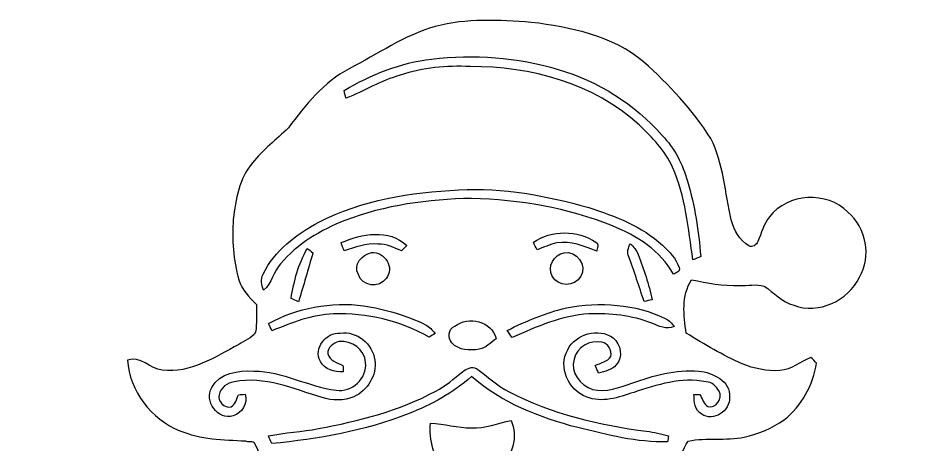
# Model space of a CAD drawing. Header units: centimetres. Extents: x -11.5 to 11.4, y -16.1 to 16.1.
# Drawn here: x -11.48 to 11.42, y 5.3 to 16.1 of the extents above; entities that cross this region are included whole.
import ezdxf

# ---------------------------------------------------------------- set-up
doc = ezdxf.new("R2010")
doc.units = ezdxf.units.CM
doc.header["$MEASUREMENT"] = 0
doc.layers.add('Camada 1', color=7, linetype='Continuous')

msp = doc.modelspace()

# ---------------------------------------------------------------- linework, layer by layer
at = {"layer": 'Camada 1', "color": 149}
for points, knots in [([(-0.93239, 15.88594), (-0.14323, 16.09796), (0.68756, 16.05068), (1.49437, 15.99036), (1.49437, 15.99036), (2.49379, 15.86794), (3.5433, 15.6591), (4.33387, 14.98882), (4.33387, 14.98882), (4.97593, 14.41838), (5.56719, 13.77915), (6.03285, 13.0556), (6.03285, 13.0556), (6.35423, 12.41566), (6.38704, 11.68083), (6.54967, 10.99361), (6.54967, 10.99361), (6.61141, 10.73362), (6.76063, 10.48314), (6.99029, 10.33992), (6.99029, 10.33992), (7.08025, 10.28382), (7.18785, 10.36179), (7.2203, 10.44892), (7.2203, 10.44892), (7.31026, 10.66059), (7.37376, 10.88919), (7.51522, 11.07511), (7.51522, 11.07511), (7.97489, 11.66989), (8.97079, 11.72845), (9.49854, 11.19188), (9.49854, 11.19188), (9.95433, 10.79465), (10.10885, 10.07004), (9.78852, 9.54299), (9.78852, 9.54299), (9.50172, 8.9475), (8.76124, 8.60354), (8.12835, 8.83426), (8.12835, 8.83426), (7.83096, 8.91328), (7.63129, 9.15987), (7.38152, 9.31968), (7.38152, 9.31968), (7.1815, 9.38565), (6.96031, 9.31616), (6.75534, 9.33838), (6.75534, 9.33838), (6.34541, 9.31545), (5.94466, 9.40541), (5.54531, 9.48126), (5.54531, 9.48126), (5.28496, 9.07344), (5.34352, 8.58344), (5.41232, 8.12976), (5.41232, 8.12976), (5.86881, 7.84578), (6.33377, 7.57237), (6.82554, 7.35365), (6.82554, 7.35365), (7.12646, 7.23512), (7.45067, 7.16174), (7.77557, 7.18432), (7.77557, 7.18432), (8.07261, 7.20937), (8.29839, 7.40939), (8.56474, 7.51452), (8.56474, 7.51452), (8.61025, 7.46725), (8.65611, 7.42033), (8.70267, 7.37376), (8.70267, 7.37376), (8.62401, 6.81673), (8.32591, 6.2932), (7.8867, 5.94148), (7.8867, 5.94148), (7.58578, 5.72699), (7.23759, 5.57989), (6.87705, 5.50263), (6.87705, 5.50263), (6.41103, 5.40526), (5.92737, 5.49875), (5.46241, 5.40103), (5.46241, 5.40103), (5.3213, 5.18971), (5.25709, 4.9343), (5.12022, 4.71911), (5.12022, 4.71911), (5.04261, 4.57694), (4.88174, 4.42842), (4.95829, 4.24744), (4.95829, 4.24744), (5.12022, 3.9049), (5.2511, 3.52778), (5.18089, 3.14254), (5.18089, 3.14254), (5.17313, 2.9778), (5.03978, 2.76154), (5.20277, 2.6289), (5.20277, 2.6289), (6.51334, 1.40653), (7.64469, 0.00106), (8.63388, -1.49049), (8.63388, -1.49049), (8.90976, -1.88912), (9.1507, -2.31069), (9.43504, -2.70369), (9.43504, -2.70369), (9.55111, -2.67547), (9.66611, -2.64654), (9.78359, -2.62255), (9.78359, -2.62255), (9.95539, -2.86667), (10.14518, -3.10021), (10.29406, -3.35986), (10.29406, -3.35986), (10.36108, -3.48227), (10.25313, -3.61668), (10.29723, -3.74227), (10.29723, -3.74227), (10.58298, -3.98463), (10.96892, -4.12468), (11.16189, -4.46546), (11.16189, -4.46546), (11.37814, -4.74204), (11.41836, -5.11034), (11.4113, -5.44971), (11.4113, -5.44971), (11.38978, -5.83741), (11.07405, -6.18525), (10.69164, -6.24276), (10.69164, -6.24276), (10.42176, -6.2671), (10.09756, -6.30273), (9.88519, -6.09529), (9.88519, -6.09529), (9.69327, -5.93443), (9.66294, -5.66843), (9.59767, -5.44266), (9.59767, -5.44266), (9.40576, -5.40279), (9.10661, -5.47053), (9.00042, -5.25145), (9.00042, -5.25145), (8.94539, -4.97487), (9.05933, -4.70217), (9.08791, -4.42807), (9.08791, -4.42807), (8.98737, -4.37444), (8.87377, -4.34093), (8.78664, -4.26579), (8.78664, -4.26579), (8.59367, -4.00262), (8.45361, -3.70452), (8.32273, -3.40678), (8.32273, -3.40678), (8.41939, -3.32176), (8.51852, -3.23815), (8.61589, -3.15348), (8.61589, -3.15348), (8.36436, -2.69134), (8.07438, -2.25143), (7.77381, -1.82033), (7.77381, -1.82033), (7.70255, -1.70886), (7.60201, -1.62207), (7.49794, -1.5434), (7.49794, -1.5434), (7.37941, -1.65911), (7.28169, -1.81257), (7.35683, -1.98755), (7.35683, -1.98755), (7.49018, -2.85115), (7.49229, -3.73027), (7.42139, -4.59987), (7.42139, -4.59987), (7.40586, -4.90996), (7.487, -5.21264), (7.54027, -5.51603), (7.54027, -5.51603), (7.66974, -6.14362), (7.76887, -6.77792), (7.91069, -7.40339), (7.91069, -7.40339), (7.93291, -7.52651), (7.97313, -7.64999), (7.97454, -7.77663), (7.97454, -7.77663), (7.97384, -7.86165), (7.93609, -7.96925), (7.83555, -7.97242), (7.83555, -7.97242), (7.30003, -8.02005), (6.76169, -7.96749), (6.22547, -7.99394), (6.22547, -7.99394), (6.05402, -8.01546), (5.99581, -8.21866), (5.88998, -8.32626), (5.88998, -8.32626), (5.22781, -9.27876), (4.34481, -10.07075), (3.33234, -10.63554), (3.33234, -10.63554), (3.07305, -10.72233), (3.12949, -11.02678), (3.08681, -11.23738), (3.08681, -11.23738), (3.00919, -12.071), (2.88466, -12.90038), (2.82469, -13.7354), (2.82469, -13.7354), (2.927, -13.77033), (3.0293, -13.80561), (3.13055, -13.84335), (3.13055, -13.84335), (3.12561, -14.10406), (3.05223, -14.36405), (3.08575, -14.6244), (3.08575, -14.6244), (3.14113, -14.75669), (3.30694, -14.72036), (3.40184, -14.65439), (3.40184, -14.65439), (3.63185, -14.51151), (3.9049, -14.44801), (4.17618, -14.48752), (4.17618, -14.48752), (4.55577, -14.57748), (4.89761, -14.92179), (4.8828, -15.32925), (4.8828, -15.32925), (4.92936, -15.71554), (4.56882, -16.0909), (4.18218, -16.06656), (4.18218, -16.06656), (3.82799, -16.08173), (3.47345, -16.08208), (3.11961, -16.07079), (3.11961, -16.07079), (2.91006, -16.06762), (2.81305, -15.83866), (2.65853, -15.72648), (2.65853, -15.72648), (2.54388, -15.83619), (2.44263, -15.95896), (2.33856, -16.07891), (2.33856, -16.07891), (2.15935, -16.07467), (1.9812, -16.06232), (1.80446, -16.04257), (1.80446, -16.04257), (1.67675, -16.02317), (1.68134, -15.83937), (1.68134, -15.75223), (1.68134, -15.75223), (1.66582, -15.17332), (1.67922, -14.59442), (1.65594, -14.01621), (1.65594, -14.01621), (1.63336, -13.85923), (1.79705, -13.79396), (1.89265, -13.70718), (1.89265, -13.70718), (2.01366, -13.62075), (1.91241, -13.43272), (1.95827, -13.31877), (1.95827, -13.31877), (1.95368, -12.75292), (2.01824, -12.18812), (1.98967, -11.62297), (1.98967, -11.62297), (2.0006, -11.49103), (1.95792, -11.37038), (1.90676, -11.25361), (1.90676, -11.25361), (1.48343, -11.32276), (1.06539, -11.42788), (0.63676, -11.4614), (0.63676, -11.4614), (0.21978, -11.49174), (-0.19897, -11.49315), (-0.61666, -11.47727), (-0.61666, -11.47727), (-1.07844, -11.45117), (-1.52435, -11.26913), (-1.99073, -11.31147), (-1.99073, -11.31147), (-1.99813, -12.09781), (-2.04541, -12.88309), (-2.02812, -13.66979), (-2.02812, -13.66979), (-1.91488, -13.74175), (-1.76636, -13.77738), (-1.6891, -13.8938), (-1.6891, -13.8938), (-1.64712, -14.58207), (-1.68945, -15.27316), (-1.71873, -15.96143), (-1.71873, -15.96143), (-1.78259, -16.12935), (-2.03729, -16.04716), (-2.16994, -16.07432), (-2.16994, -16.07432), (-2.41582, -16.12865), (-2.52024, -15.86865), (-2.67864, -15.73777), (-2.67864, -15.73777), (-2.80035, -15.82879), (-2.90618, -15.93885), (-2.99826, -16.0595), (-2.99826, -16.0595), (-3.4604, -16.06797), (-3.92395, -16.09019), (-4.38538, -16.05492), (-4.38538, -16.05492), (-4.77873, -15.96637), (-5.00592, -15.494), (-4.87962, -15.12288), (-4.87962, -15.12288), (-4.78508, -14.81702), (-4.52967, -14.53832), (-4.19982, -14.50199), (-4.19982, -14.50199), (-3.90172, -14.43073), (-3.62162, -14.55138), (-3.36056, -14.67591), (-3.36056, -14.67591), (-3.27237, -14.73059), (-3.16971, -14.69602), (-3.07587, -14.68332), (-3.07587, -14.68332), (-3.09069, -14.41662), (-3.12667, -14.15239), (-3.15666, -13.8878), (-3.15666, -13.8878), (-3.05012, -13.81337), (-2.94287, -13.74034), (-2.83598, -13.66626), (-2.83598, -13.66626), (-2.94852, -12.68307), (-3.02578, -11.69423), (-3.18594, -10.71704), (-3.18594, -10.71704), (-4.36104, -10.11837), (-5.35623, -9.18916), (-6.08506, -8.09378), (-6.08506, -8.09378), (-6.23111, -7.90575), (-6.5218, -8.03028), (-6.72006, -7.98936), (-6.72006, -7.98936), (-7.14375, -7.95584), (-7.6013, -8.07297), (-8.00453, -7.90399), (-8.00453, -7.90399), (-7.87471, -7.16245), (-7.68526, -6.43361), (-7.53075, -5.69771), (-7.53075, -5.69771), (-7.44432, -5.29661), (-7.31661, -4.88668), (-7.3974, -4.47357), (-7.3974, -4.47357), (-7.53992, -3.52848), (-7.48312, -2.57104), (-7.34977, -1.62913), (-7.34977, -1.62913), (-7.44432, -1.60443), (-7.54027, -1.58009), (-7.63446, -1.55822), (-7.63446, -1.55822), (-7.98901, -2.07751), (-8.34566, -2.59715), (-8.65787, -3.1436), (-8.65787, -3.1436), (-8.58908, -3.22651), (-8.49948, -3.29918), (-8.46314, -3.4036), (-8.46314, -3.4036), (-8.52488, -3.64243), (-8.65434, -3.85868), (-8.75841, -4.08129), (-8.75841, -4.08129), (-8.8205, -4.22981), (-8.96408, -4.31377), (-9.08226, -4.41254), (-9.08226, -4.41254), (-9.04452, -4.67924), (-8.9221, -4.94559), (-8.96373, -5.21652), (-8.96373, -5.21652), (-9.04558, -5.46453), (-9.34896, -5.43701), (-9.55534, -5.43137), (-9.55534, -5.43137), (-9.63154, -5.71112), (-9.69469, -6.06707), (-10.00054, -6.19231), (-10.00054, -6.19231), (-10.38895, -6.35071), (-10.89589, -6.28967), (-11.17565, -5.95489), (-11.17565, -5.95489), (-11.47798, -5.588), (-11.42048, -5.04437), (-11.24021, -4.63691), (-11.24021, -4.63691), (-11.07652, -4.25027), (-10.69904, -4.03084), (-10.36108, -3.81494), (-10.36108, -3.81494), (-10.19175, -3.73239), (-10.2429, -3.5179), (-10.16917, -3.37326), (-10.16917, -3.37326), (-10.05452, -3.15489), (-9.93493, -2.93617), (-9.79099, -2.73579), (-9.79099, -2.73579), (-9.69222, -2.67159), (-9.55358, -2.70581), (-9.44986, -2.64654), (-9.44986, -2.64654), (-9.38565, -2.56999), (-9.32533, -2.49061), (-9.26888, -2.40877), (-9.26888, -2.40877), (-8.23278, -0.79058), (-7.01534, 0.70485), (-5.71288, 2.1149), (-5.71288, 2.1149), (-5.57601, 2.27118), (-5.41161, 2.40559), (-5.29414, 2.57739), (-5.29414, 2.57739), (-5.26838, 2.78342), (-5.36399, 2.97356), (-5.38903, 3.17359), (-5.38903, 3.17359), (-5.44195, 3.46251), (-5.40773, 3.77261), (-5.26344, 4.03084), (-5.26344, 4.03084), (-5.19994, 4.16031), (-5.10681, 4.27426), (-5.05566, 4.41007), (-5.05566, 4.41007), (-5.03731, 4.54484), (-5.13821, 4.64044), (-5.19254, 4.7498), (-5.19254, 4.7498), (-5.31001, 4.93783), (-5.39926, 5.14103), (-5.49839, 5.33823), (-5.49839, 5.33823), (-5.52591, 5.43278), (-5.68537, 5.36928), (-5.73193, 5.40526), (-5.73193, 5.40526), (-6.28862, 5.43631), (-6.86929, 5.43878), (-7.38964, 5.66455), (-7.38964, 5.66455), (-8.11671, 5.94783), (-8.66034, 6.66715), (-8.71291, 7.4489), (-8.71291, 7.4489), (-8.38588, 7.57449), (-8.1474, 7.2196), (-7.83414, 7.1942), (-7.83414, 7.1942), (-7.12117, 7.10918), (-6.50169, 7.52546), (-5.90233, 7.84401), (-5.90233, 7.84401), (-5.76157, 7.94209), (-5.56225, 7.99359), (-5.47652, 8.15481), (-5.47652, 8.15481), (-5.43666, 8.38376), (-5.45712, 8.62012), (-5.45465, 8.85155), (-5.45465, 8.85155), (-5.62928, 9.03852), (-5.82401, 9.23043), (-5.89844, 9.48231), (-5.89844, 9.48231), (-6.04661, 9.97726), (-6.06813, 10.50078), (-6.04132, 11.01337), (-6.04132, 11.01337), (-5.97323, 11.50796), (-5.88998, 12.04101), (-5.55519, 12.43401), (-5.55519, 12.43401), (-5.28743, 12.76526), (-4.95476, 13.03337), (-4.64326, 13.32054), (-4.64326, 13.32054), (-4.22381, 13.90156), (-3.75179, 14.47553), (-3.10797, 14.81737), (-3.10797, 14.81737), (-2.39007, 15.18673), (-1.71626, 15.66122), (-0.93239, 15.88594), (-0.93239, 15.88594), (-0.93239, 15.88594), (-0.93239, 15.88594), (-0.93239, 15.88594)], [0, 0, 0, 0, 0.00775194, 0.00775194, 0.00775194, 0.00775194, 0.01550388, 0.01550388, 0.01550388, 0.01550388, 0.02325581, 0.02325581, 0.02325581, 0.02325581, 0.03100775, 0.03100775, 0.03100775, 0.03100775, 0.03875969, 0.03875969, 0.03875969, 0.03875969, 0.04651163, 0.04651163, 0.04651163, 0.04651163, 0.05426357, 0.05426357, 0.05426357, 0.05426357, 0.0620155, 0.0620155, 0.0620155, 0.0620155, 0.06976744, 0.06976744, 0.06976744, 0.06976744, 0.07751938, 0.07751938, 0.07751938, 0.07751938, 0.08527132, 0.08527132, 0.08527132, 0.08527132, 0.09302326, 0.09302326, 0.09302326, 0.09302326, 0.10077519, 0.10077519, 0.10077519, 0.10077519, 0.10852713, 0.10852713, 0.10852713, 0.10852713, 0.11627907, 0.11627907, 0.11627907, 0.11627907, 0.12403101, 0.12403101, 0.12403101, 0.12403101, 0.13178295, 0.13178295, 0.13178295, 0.13178295, 0.13953488, 0.13953488, 0.13953488, 0.13953488, 0.14728682, 0.14728682, 0.14728682, 0.14728682, 0.15503876, 0.15503876, 0.15503876, 0.15503876, 0.1627907, 0.1627907, 0.1627907, 0.1627907, 0.17054264, 0.17054264, 0.17054264, 0.17054264, 0.17829457, 0.17829457, 0.17829457, 0.17829457, 0.18604651, 0.18604651, 0.18604651, 0.18604651, 0.19379845, 0.19379845, 0.19379845, 0.19379845, 0.20155039, 0.20155039, 0.20155039, 0.20155039, 0.20930233, 0.20930233, 0.20930233, 0.20930233, 0.21705426, 0.21705426, 0.21705426, 0.21705426, 0.2248062, 0.2248062, 0.2248062, 0.2248062, 0.23255814, 0.23255814, 0.23255814, 0.23255814, 0.24031008, 0.24031008, 0.24031008, 0.24031008, 0.24806202, 0.24806202, 0.24806202, 0.24806202, 0.25581395, 0.25581395, 0.25581395, 0.25581395, 0.26356589, 0.26356589, 0.26356589, 0.26356589, 0.27131783, 0.27131783, 0.27131783, 0.27131783, 0.27906977, 0.27906977, 0.27906977, 0.27906977, 0.28682171, 0.28682171, 0.28682171, 0.28682171, 0.29457364, 0.29457364, 0.29457364, 0.29457364, 0.30232558, 0.30232558, 0.30232558, 0.30232558, 0.31007752, 0.31007752, 0.31007752, 0.31007752, 0.31782946, 0.31782946, 0.31782946, 0.31782946, 0.3255814, 0.3255814, 0.3255814, 0.3255814, 0.33333333, 0.33333333, 0.33333333, 0.33333333, 0.34108527, 0.34108527, 0.34108527, 0.34108527, 0.34883721, 0.34883721, 0.34883721, 0.34883721, 0.35658915, 0.35658915, 0.35658915, 0.35658915, 0.36434109, 0.36434109, 0.36434109, 0.36434109, 0.37209302, 0.37209302, 0.37209302, 0.37209302, 0.37984496, 0.37984496, 0.37984496, 0.37984496, 0.3875969, 0.3875969, 0.3875969, 0.3875969, 0.39534884, 0.39534884, 0.39534884, 0.39534884, 0.40310078, 0.40310078, 0.40310078, 0.40310078, 0.41085271, 0.41085271, 0.41085271, 0.41085271, 0.41860465, 0.41860465, 0.41860465, 0.41860465, 0.42635659, 0.42635659, 0.42635659, 0.42635659, 0.43410853, 0.43410853, 0.43410853, 0.43410853, 0.44186047, 0.44186047, 0.44186047, 0.44186047, 0.4496124, 0.4496124, 0.4496124, 0.4496124, 0.45736434, 0.45736434, 0.45736434, 0.45736434, 0.46511628, 0.46511628, 0.46511628, 0.46511628, 0.47286822, 0.47286822, 0.47286822, 0.47286822, 0.48062016, 0.48062016, 0.48062016, 0.48062016, 0.48837209, 0.48837209, 0.48837209, 0.48837209, 0.49612403, 0.49612403, 0.49612403, 0.49612403, 0.50387597, 0.50387597, 0.50387597, 0.50387597, 0.51162791, 0.51162791, 0.51162791, 0.51162791, 0.51937984, 0.51937984, 0.51937984, 0.51937984, 0.52713178, 0.52713178, 0.52713178, 0.52713178, 0.53488372, 0.53488372, 0.53488372, 0.53488372, 0.54263566, 0.54263566, 0.54263566, 0.54263566, 0.5503876, 0.5503876, 0.5503876, 0.5503876, 0.55813953, 0.55813953, 0.55813953, 0.55813953, 0.56589147, 0.56589147, 0.56589147, 0.56589147, 0.57364341, 0.57364341, 0.57364341, 0.57364341, 0.58139535, 0.58139535, 0.58139535, 0.58139535, 0.58914729, 0.58914729, 0.58914729, 0.58914729, 0.59689922, 0.59689922, 0.59689922, 0.59689922, 0.60465116, 0.60465116, 0.60465116, 0.60465116, 0.6124031, 0.6124031, 0.6124031, 0.6124031, 0.62015504, 0.62015504, 0.62015504, 0.62015504, 0.62790698, 0.62790698, 0.62790698, 0.62790698, 0.63565891, 0.63565891, 0.63565891, 0.63565891, 0.64341085, 0.64341085, 0.64341085, 0.64341085, 0.65116279, 0.65116279, 0.65116279, 0.65116279, 0.65891473, 0.65891473, 0.65891473, 0.65891473, 0.66666667, 0.66666667, 0.66666667, 0.66666667, 0.6744186, 0.6744186, 0.6744186, 0.6744186, 0.68217054, 0.68217054, 0.68217054, 0.68217054, 0.68992248, 0.68992248, 0.68992248, 0.68992248, 0.69767442, 0.69767442, 0.69767442, 0.69767442, 0.70542636, 0.70542636, 0.70542636, 0.70542636, 0.71317829, 0.71317829, 0.71317829, 0.71317829, 0.72093023, 0.72093023, 0.72093023, 0.72093023, 0.72868217, 0.72868217, 0.72868217, 0.72868217, 0.73643411, 0.73643411, 0.73643411, 0.73643411, 0.74418605, 0.74418605, 0.74418605, 0.74418605, 0.75193798, 0.75193798, 0.75193798, 0.75193798, 0.75968992, 0.75968992, 0.75968992, 0.75968992, 0.76744186, 0.76744186, 0.76744186, 0.76744186, 0.7751938, 0.7751938, 0.7751938, 0.7751938, 0.78294574, 0.78294574, 0.78294574, 0.78294574, 0.79069767, 0.79069767, 0.79069767, 0.79069767, 0.79844961, 0.79844961, 0.79844961, 0.79844961, 0.80620155, 0.80620155, 0.80620155, 0.80620155, 0.81395349, 0.81395349, 0.81395349, 0.81395349, 0.82170543, 0.82170543, 0.82170543, 0.82170543, 0.82945736, 0.82945736, 0.82945736, 0.82945736, 0.8372093, 0.8372093, 0.8372093, 0.8372093, 0.84496124, 0.84496124, 0.84496124, 0.84496124, 0.85271318, 0.85271318, 0.85271318, 0.85271318, 0.86046512, 0.86046512, 0.86046512, 0.86046512, 0.86821705, 0.86821705, 0.86821705, 0.86821705, 0.87596899, 0.87596899, 0.87596899, 0.87596899, 0.88372093, 0.88372093, 0.88372093, 0.88372093, 0.89147287, 0.89147287, 0.89147287, 0.89147287, 0.89922481, 0.89922481, 0.89922481, 0.89922481, 0.90697674, 0.90697674, 0.90697674, 0.90697674, 0.91472868, 0.91472868, 0.91472868, 0.91472868, 0.92248062, 0.92248062, 0.92248062, 0.92248062, 0.93023256, 0.93023256, 0.93023256, 0.93023256, 0.9379845, 0.9379845, 0.9379845, 0.9379845, 0.94573643, 0.94573643, 0.94573643, 0.94573643, 0.95348837, 0.95348837, 0.95348837, 0.95348837, 0.96124031, 0.96124031, 0.96124031, 0.96124031, 0.96899225, 0.96899225, 0.96899225, 0.96899225, 0.97674419, 0.97674419, 0.97674419, 0.97674419, 0.98449612, 0.98449612, 0.98449612, 0.98449612, 1, 1, 1, 1]), ([(-1.02447, 15.06255), (-1.81257, 14.97259), (-2.55729, 14.66709), (-3.23779, 14.26916), (-3.23779, 14.26916), (-3.22298, 14.20354), (-3.20781, 14.13757), (-3.19158, 14.07195), (-3.19158, 14.07195), (-2.72803, 14.25363), (-2.29835, 14.51998), (-1.81681, 14.65686), (-1.81681, 14.65686), (-1.24919, 14.84418), (-0.64805, 14.90204), (-0.05292, 14.87346), (-0.05292, 14.87346), (1.47955, 14.88193), (3.0734, 14.44766), (4.22381, 13.39603), (4.22381, 13.39603), (4.54342, 13.07677), (4.87927, 12.7508), (5.06236, 12.32923), (5.06236, 12.32923), (5.39468, 11.59157), (5.46206, 10.77524), (5.57953, 9.98467), (5.57953, 9.98467), (5.6455, 10.01113), (5.71147, 10.03829), (5.77674, 10.06651), (5.77674, 10.06651), (5.72629, 10.71033), (5.62857, 11.35345), (5.44477, 11.97363), (5.44477, 11.97363), (5.32377, 12.4012), (5.1114, 12.80654), (4.80519, 13.13109), (4.80519, 13.13109), (4.10774, 13.92202), (3.18241, 14.50657), (2.16958, 14.79938), (2.16958, 14.79938), (1.14018, 15.11265), (0.04198, 15.18885), (-1.02447, 15.06255), (-1.02447, 15.06255), (-1.02447, 15.06255), (-1.02447, 15.06255), (-1.02447, 15.06255)], [0, 0, 0, 0, 0.07142857, 0.07142857, 0.07142857, 0.07142857, 0.14285714, 0.14285714, 0.14285714, 0.14285714, 0.21428571, 0.21428571, 0.21428571, 0.21428571, 0.28571429, 0.28571429, 0.28571429, 0.28571429, 0.35714286, 0.35714286, 0.35714286, 0.35714286, 0.42857143, 0.42857143, 0.42857143, 0.42857143, 0.5, 0.5, 0.5, 0.5, 0.57142857, 0.57142857, 0.57142857, 0.57142857, 0.64285714, 0.64285714, 0.64285714, 0.64285714, 0.71428571, 0.71428571, 0.71428571, 0.71428571, 0.78571429, 0.78571429, 0.78571429, 0.78571429, 0.85714286, 0.85714286, 0.85714286, 0.85714286, 1, 1, 1, 1]), ([(-3.87668, 10.9347), (-4.44959, 10.63378), (-4.99286, 10.21609), (-5.28426, 9.62413), (-5.28426, 9.62413), (-5.35023, 9.49431), (-5.33435, 9.34579), (-5.27332, 9.21773), (-5.27332, 9.21773), (-5.05919, 9.39024), (-5.02638, 9.68939), (-4.84258, 9.8873), (-4.84258, 9.8873), (-4.41925, 10.39495), (-3.82729, 10.74138), (-3.21769, 10.97986), (-3.21769, 10.97986), (-2.19886, 11.36897), (-1.10349, 11.5189), (-0.01764, 11.53866), (-0.01764, 11.53866), (1.19415, 11.50373), (2.41476, 11.29877), (3.5433, 10.84615), (3.5433, 10.84615), (4.15678, 10.59109), (4.76391, 10.2235), (5.08776, 9.62025), (5.08776, 9.62025), (5.15338, 9.66047), (5.26944, 9.68587), (5.23452, 9.78782), (5.23452, 9.78782), (5.15514, 10.01395), (4.98404, 10.19069), (4.8133, 10.35191), (4.8133, 10.35191), (4.28907, 10.83028), (3.61174, 11.09239), (2.94675, 11.30794), (2.94675, 11.30794), (1.88172, 11.60745), (0.77682, 11.81664), (-0.33443, 11.7542), (-0.33443, 11.7542), (-1.54799, 11.69247), (-2.78977, 11.50585), (-3.87668, 10.9347), (-3.87668, 10.9347), (-3.87668, 10.9347), (-3.87668, 10.9347), (-3.87668, 10.9347)], [0, 0, 0, 0, 0.07142857, 0.07142857, 0.07142857, 0.07142857, 0.14285714, 0.14285714, 0.14285714, 0.14285714, 0.21428571, 0.21428571, 0.21428571, 0.21428571, 0.28571429, 0.28571429, 0.28571429, 0.28571429, 0.35714286, 0.35714286, 0.35714286, 0.35714286, 0.42857143, 0.42857143, 0.42857143, 0.42857143, 0.5, 0.5, 0.5, 0.5, 0.57142857, 0.57142857, 0.57142857, 0.57142857, 0.64285714, 0.64285714, 0.64285714, 0.64285714, 0.71428571, 0.71428571, 0.71428571, 0.71428571, 0.78571429, 0.78571429, 0.78571429, 0.78571429, 0.85714286, 0.85714286, 0.85714286, 0.85714286, 1, 1, 1, 1]), ([(-3.31399, 10.42035), (-3.28965, 10.34909), (-3.26355, 10.27853), (-3.23568, 10.20833), (-3.23568, 10.20833), (-2.9591, 10.29829), (-2.68111, 10.41541), (-2.38266, 10.38366), (-2.38266, 10.38366), (-2.17029, 10.38507), (-1.97697, 10.29441), (-1.78753, 10.21045), (-1.78753, 10.21045), (-1.74343, 10.25525), (-1.69933, 10.30041), (-1.65488, 10.34556), (-1.65488, 10.34556), (-2.10785, 10.78124), (-2.79329, 10.64013), (-3.31399, 10.42035), (-3.31399, 10.42035), (-3.31399, 10.42035), (-3.31399, 10.42035), (-3.31399, 10.42035)], [0, 0, 0, 0, 0.14285714, 0.14285714, 0.14285714, 0.14285714, 0.28571429, 0.28571429, 0.28571429, 0.28571429, 0.42857143, 0.42857143, 0.42857143, 0.42857143, 0.57142857, 0.57142857, 0.57142857, 0.57142857, 0.71428571, 0.71428571, 0.71428571, 0.71428571, 1, 1, 1, 1]), ([(1.54623, 10.43058), (1.57692, 10.36637), (1.60867, 10.30217), (1.64112, 10.23867), (1.64112, 10.23867), (1.80481, 10.30393), (1.96815, 10.37061), (2.1403, 10.41365), (2.1403, 10.41365), (2.49167, 10.46797), (2.83139, 10.3378), (3.14748, 10.20022), (3.14748, 10.20022), (3.15419, 10.27642), (3.21592, 10.38119), (3.12949, 10.43129), (3.12949, 10.43129), (2.661, 10.73997), (2.01366, 10.74667), (1.54623, 10.43058), (1.54623, 10.43058), (1.54623, 10.43058), (1.54623, 10.43058), (1.54623, 10.43058)], [0, 0, 0, 0, 0.14285714, 0.14285714, 0.14285714, 0.14285714, 0.28571429, 0.28571429, 0.28571429, 0.28571429, 0.42857143, 0.42857143, 0.42857143, 0.42857143, 0.57142857, 0.57142857, 0.57142857, 0.57142857, 0.71428571, 0.71428571, 0.71428571, 0.71428571, 1, 1, 1, 1]), ([(3.99874, 10.39177), (3.94723, 10.28982), (3.90066, 10.17305), (3.95781, 10.06228), (3.95781, 10.06228), (4.10386, 9.69116), (4.21393, 9.30769), (4.34834, 8.93269), (4.34834, 8.93269), (4.41431, 8.94609), (4.48098, 8.9595), (4.54766, 8.97326), (4.54766, 8.97326), (4.46793, 9.36625), (4.34164, 9.74866), (4.19453, 10.12119), (4.19453, 10.12119), (4.15572, 10.22809), (4.07987, 10.31452), (3.99874, 10.39177), (3.99874, 10.39177), (3.99874, 10.39177), (3.99874, 10.39177), (3.99874, 10.39177)], [0, 0, 0, 0, 0.14285714, 0.14285714, 0.14285714, 0.14285714, 0.28571429, 0.28571429, 0.28571429, 0.28571429, 0.42857143, 0.42857143, 0.42857143, 0.42857143, 0.57142857, 0.57142857, 0.57142857, 0.57142857, 0.71428571, 0.71428571, 0.71428571, 0.71428571, 1, 1, 1, 1]), ([(-4.57941, 9.011), (-4.51661, 8.98207), (-4.45347, 8.95421), (-4.38961, 8.92669), (-4.38961, 8.92669), (-4.26226, 9.33767), (-4.14514, 9.75184), (-4.02625, 10.16529), (-4.02625, 10.16529), (-4.07353, 10.19986), (-4.1208, 10.23479), (-4.16772, 10.26901), (-4.16772, 10.26901), (-4.39773, 9.8866), (-4.50074, 9.44562), (-4.57941, 9.011), (-4.57941, 9.011), (-4.57941, 9.011), (-4.57941, 9.011), (-4.57941, 9.011)], [0, 0, 0, 0, 0.16666667, 0.16666667, 0.16666667, 0.16666667, 0.33333333, 0.33333333, 0.33333333, 0.33333333, 0.5, 0.5, 0.5, 0.5, 0.66666667, 0.66666667, 0.66666667, 0.66666667, 1, 1, 1, 1]), ([(-2.54564, 10.16776), (-2.78306, 10.12119), (-3.02048, 9.85908), (-2.8769, 9.61143), (-2.8769, 9.61143), (-2.78483, 9.31369), (-2.34915, 9.26183), (-2.17805, 9.51547), (-2.17805, 9.51547), (-1.94169, 9.76947), (-2.22144, 10.21151), (-2.54564, 10.16776), (-2.54564, 10.16776), (-2.54564, 10.16776), (-2.54564, 10.16776), (-2.54564, 10.16776)], [0, 0, 0, 0, 0.2, 0.2, 0.2, 0.2, 0.4, 0.4, 0.4, 0.4, 0.6, 0.6, 0.6, 0.6, 1, 1, 1, 1]), ([(2.32339, 10.16353), (2.07327, 10.11626), (1.88242, 9.80757), (2.02494, 9.57545), (2.02494, 9.57545), (2.15477, 9.29217), (2.60279, 9.29252), (2.74426, 9.56804), (2.74426, 9.56804), (2.92065, 9.84074), (2.63313, 10.22738), (2.32339, 10.16353), (2.32339, 10.16353), (2.32339, 10.16353), (2.32339, 10.16353), (2.32339, 10.16353)], [0, 0, 0, 0, 0.2, 0.2, 0.2, 0.2, 0.4, 0.4, 0.4, 0.4, 0.6, 0.6, 0.6, 0.6, 1, 1, 1, 1]), ([(-5.14773, 8.37318), (-5.12022, 8.31215), (-5.09129, 8.25147), (-5.06166, 8.19079), (-5.06166, 8.19079), (-4.56318, 8.39152), (-4.05271, 8.59755), (-3.50908, 8.61836), (-3.50908, 8.61836), (-2.66947, 8.64129), (-1.81645, 8.44903), (-1.08585, 8.03028), (-1.08585, 8.03028), (-1.03717, 8.06168), (-0.98848, 8.09272), (-0.93945, 8.12341), (-0.93945, 8.12341), (-1.00577, 8.2102), (-1.07915, 8.29592), (-1.18004, 8.34284), (-1.18004, 8.34284), (-1.67005, 8.58943), (-2.20698, 8.73125), (-2.74461, 8.82579), (-2.74461, 8.82579), (-3.56553, 8.92739), (-4.42383, 8.77711), (-5.14773, 8.37318), (-5.14773, 8.37318), (-5.14773, 8.37318), (-5.14773, 8.37318), (-5.14773, 8.37318)], [0, 0, 0, 0, 0.11111111, 0.11111111, 0.11111111, 0.11111111, 0.22222222, 0.22222222, 0.22222222, 0.22222222, 0.33333333, 0.33333333, 0.33333333, 0.33333333, 0.44444444, 0.44444444, 0.44444444, 0.44444444, 0.55555556, 0.55555556, 0.55555556, 0.55555556, 0.66666667, 0.66666667, 0.66666667, 0.66666667, 0.77777778, 0.77777778, 0.77777778, 0.77777778, 1, 1, 1, 1]), ([(2.3809, 8.76829), (1.85914, 8.64764), (1.36102, 8.43774), (0.88371, 8.19926), (0.88371, 8.19926), (0.92534, 8.13929), (0.96767, 8.07967), (1.01071, 8.02005), (1.01071, 8.02005), (1.62948, 8.29204), (2.26272, 8.57638), (2.94675, 8.62118), (2.94675, 8.62118), (3.48403, 8.63529), (4.03331, 8.58379), (4.53743, 8.38517), (4.53743, 8.38517), (4.71699, 8.31497), (4.91031, 8.20102), (5.10293, 8.30192), (5.10293, 8.30192), (5.04366, 8.3753), (4.9844, 8.45291), (4.89832, 8.4963), (4.89832, 8.4963), (4.12186, 8.87236), (3.22016, 8.92916), (2.3809, 8.76829), (2.3809, 8.76829), (2.3809, 8.76829), (2.3809, 8.76829), (2.3809, 8.76829)], [0, 0, 0, 0, 0.11111111, 0.11111111, 0.11111111, 0.11111111, 0.22222222, 0.22222222, 0.22222222, 0.22222222, 0.33333333, 0.33333333, 0.33333333, 0.33333333, 0.44444444, 0.44444444, 0.44444444, 0.44444444, 0.55555556, 0.55555556, 0.55555556, 0.55555556, 0.66666667, 0.66666667, 0.66666667, 0.66666667, 0.77777778, 0.77777778, 0.77777778, 0.77777778, 1, 1, 1, 1]), ([(-0.4385, 8.30474), (-0.60678, 8.24195), (-0.62583, 8.00453), (-0.51012, 7.88705), (-0.51012, 7.88705), (-0.34608, 7.68844), (-0.05256, 7.68456), (0.17921, 7.72548), (0.17921, 7.72548), (0.35137, 7.75194), (0.47025, 7.89411), (0.60396, 7.99112), (0.60396, 7.99112), (0.49565, 8.44268), (-0.09772, 8.57144), (-0.4385, 8.30474), (-0.4385, 8.30474), (-0.4385, 8.30474), (-0.4385, 8.30474), (-0.4385, 8.30474)], [0, 0, 0, 0, 0.16666667, 0.16666667, 0.16666667, 0.16666667, 0.33333333, 0.33333333, 0.33333333, 0.33333333, 0.5, 0.5, 0.5, 0.5, 0.66666667, 0.66666667, 0.66666667, 0.66666667, 1, 1, 1, 1]), ([(2.41406, 7.70996), (2.17064, 7.27886), (2.42746, 6.68373), (2.88502, 6.5218), (2.88502, 6.5218), (3.27448, 6.35176), (3.70699, 6.5091), (4.08623, 6.63399), (4.08623, 6.63399), (4.67148, 6.82519), (5.2892, 7.02874), (5.9115, 6.89998), (5.9115, 6.89998), (6.0646, 6.90174), (6.16973, 6.7818), (6.24064, 6.66291), (6.24064, 6.66291), (6.34047, 6.48335), (6.16197, 6.20959), (5.9563, 6.27239), (5.9563, 6.27239), (5.85011, 6.34048), (5.81625, 6.4703), (5.76086, 6.57578), (5.76086, 6.57578), (5.709, 6.57648), (5.6575, 6.57719), (5.6067, 6.57754), (5.6067, 6.57754), (5.60493, 6.39798), (5.62539, 6.18137), (5.80355, 6.08577), (5.80355, 6.08577), (6.09282, 5.86987), (6.5211, 6.17326), (6.50699, 6.50734), (6.50699, 6.50734), (6.54262, 6.91832), (6.07554, 7.13811), (5.72982, 7.17303), (5.72982, 7.17303), (5.14879, 7.21713), (4.57835, 7.05767), (4.03648, 6.86506), (4.03648, 6.86506), (3.71581, 6.76204), (3.38314, 6.61917), (3.04024, 6.70913), (3.04024, 6.70913), (2.74073, 6.81355), (2.46874, 7.14304), (2.57986, 7.4736), (2.57986, 7.4736), (2.64125, 7.7784), (2.97709, 7.97172), (3.27589, 7.89869), (3.27589, 7.89869), (3.4357, 7.87224), (3.53624, 7.69761), (3.50661, 7.54133), (3.50661, 7.54133), (3.41595, 7.40869), (3.2452, 7.38011), (3.10974, 7.31132), (3.10974, 7.31132), (3.13761, 7.24676), (3.16689, 7.18291), (3.19687, 7.11906), (3.19687, 7.11906), (3.34927, 7.16844), (3.53624, 7.19314), (3.64243, 7.32861), (3.64243, 7.32861), (3.82905, 7.52369), (3.75109, 7.84472), (3.56658, 8.01158), (3.56658, 8.01158), (3.19722, 8.27934), (2.61267, 8.11495), (2.41406, 7.70996), (2.41406, 7.70996), (2.41406, 7.70996), (2.41406, 7.70996), (2.41406, 7.70996)], [0, 0, 0, 0, 0.04545455, 0.04545455, 0.04545455, 0.04545455, 0.09090909, 0.09090909, 0.09090909, 0.09090909, 0.13636364, 0.13636364, 0.13636364, 0.13636364, 0.18181818, 0.18181818, 0.18181818, 0.18181818, 0.22727273, 0.22727273, 0.22727273, 0.22727273, 0.27272727, 0.27272727, 0.27272727, 0.27272727, 0.31818182, 0.31818182, 0.31818182, 0.31818182, 0.36363636, 0.36363636, 0.36363636, 0.36363636, 0.40909091, 0.40909091, 0.40909091, 0.40909091, 0.45454545, 0.45454545, 0.45454545, 0.45454545, 0.5, 0.5, 0.5, 0.5, 0.54545455, 0.54545455, 0.54545455, 0.54545455, 0.59090909, 0.59090909, 0.59090909, 0.59090909, 0.63636364, 0.63636364, 0.63636364, 0.63636364, 0.68181818, 0.68181818, 0.68181818, 0.68181818, 0.72727273, 0.72727273, 0.72727273, 0.72727273, 0.77272727, 0.77272727, 0.77272727, 0.77272727, 0.81818182, 0.81818182, 0.81818182, 0.81818182, 0.86363636, 0.86363636, 0.86363636, 0.86363636, 0.90909091, 0.90909091, 0.90909091, 0.90909091, 1, 1, 1, 1]), ([(-3.83787, 7.41645), (-3.73309, 7.21113), (-3.4798, 7.14269), (-3.2639, 7.15504), (-3.2639, 7.15504), (-3.26461, 7.20901), (-3.26531, 7.26299), (-3.26566, 7.31661), (-3.26566, 7.31661), (-3.40924, 7.38293), (-3.61033, 7.42668), (-3.64843, 7.60659), (-3.64843, 7.60659), (-3.67312, 7.77275), (-3.50238, 7.87823), (-3.36444, 7.91633), (-3.36444, 7.91633), (-3.04588, 7.95549), (-2.71639, 7.71772), (-2.69522, 7.39105), (-2.69522, 7.39105), (-2.65042, 6.99311), (-3.04271, 6.62199), (-3.43817, 6.68796), (-3.43817, 6.68796), (-4.14761, 6.77545), (-4.79531, 7.17021), (-5.52238, 7.17268), (-5.52238, 7.17268), (-5.89351, 7.18361), (-6.39904, 7.1434), (-6.57966, 6.75605), (-6.57966, 6.75605), (-6.79309, 6.42302), (-6.42232, 5.91503), (-6.03885, 6.03814), (-6.03885, 6.03814), (-5.81307, 6.10941), (-5.66773, 6.35459), (-5.73969, 6.58424), (-5.73969, 6.58424), (-5.79473, 6.58142), (-5.84976, 6.57825), (-5.90479, 6.57507), (-5.90479, 6.57507), (-5.96053, 6.471), (-5.97994, 6.32672), (-6.096, 6.27098), (-6.096, 6.27098), (-6.26498, 6.22088), (-6.43925, 6.40715), (-6.39939, 6.57366), (-6.39939, 6.57366), (-6.356, 6.75111), (-6.19725, 6.88093), (-6.01627, 6.89786), (-6.01627, 6.89786), (-5.24828, 7.05379), (-4.51379, 6.71759), (-3.79448, 6.50452), (-3.79448, 6.50452), (-3.53554, 6.41174), (-3.24767, 6.42126), (-2.99156, 6.51969), (-2.99156, 6.51969), (-2.65254, 6.68126), (-2.39642, 7.06437), (-2.46486, 7.44714), (-2.46486, 7.44714), (-2.50402, 7.85601), (-2.92418, 8.19573), (-3.3334, 8.13082), (-3.3334, 8.13082), (-3.68723, 8.16681), (-4.02026, 7.73818), (-3.83787, 7.41645), (-3.83787, 7.41645), (-3.83787, 7.41645), (-3.83787, 7.41645), (-3.83787, 7.41645)], [0, 0, 0, 0, 0.04761905, 0.04761905, 0.04761905, 0.04761905, 0.0952381, 0.0952381, 0.0952381, 0.0952381, 0.14285714, 0.14285714, 0.14285714, 0.14285714, 0.19047619, 0.19047619, 0.19047619, 0.19047619, 0.23809524, 0.23809524, 0.23809524, 0.23809524, 0.28571429, 0.28571429, 0.28571429, 0.28571429, 0.33333333, 0.33333333, 0.33333333, 0.33333333, 0.38095238, 0.38095238, 0.38095238, 0.38095238, 0.42857143, 0.42857143, 0.42857143, 0.42857143, 0.47619048, 0.47619048, 0.47619048, 0.47619048, 0.52380952, 0.52380952, 0.52380952, 0.52380952, 0.57142857, 0.57142857, 0.57142857, 0.57142857, 0.61904762, 0.61904762, 0.61904762, 0.61904762, 0.66666667, 0.66666667, 0.66666667, 0.66666667, 0.71428571, 0.71428571, 0.71428571, 0.71428571, 0.76190476, 0.76190476, 0.76190476, 0.76190476, 0.80952381, 0.80952381, 0.80952381, 0.80952381, 0.85714286, 0.85714286, 0.85714286, 0.85714286, 0.9047619, 0.9047619, 0.9047619, 0.9047619, 1, 1, 1, 1]), ([(-0.24059, 7.15574), (-0.46143, 6.985), (-0.66851, 6.79415), (-0.91969, 6.66679), (-0.91969, 6.66679), (-1.83656, 6.16514), (-2.86279, 5.90938), (-3.88338, 5.71712), (-3.88338, 5.71712), (-4.30283, 5.63668), (-4.73146, 5.61693), (-5.14985, 5.53226), (-5.14985, 5.53226), (-5.12374, 5.46735), (-5.09623, 5.40279), (-5.06765, 5.33859), (-5.06765, 5.33859), (-3.89396, 5.45112), (-2.71533, 5.65468), (-1.61572, 6.09424), (-1.61572, 6.09424), (-1.03082, 6.30837), (-0.48154, 6.62376), (-0.01376, 7.03615), (-0.01376, 7.03615), (0.74013, 6.36411), (1.70498, 5.99722), (2.66806, 5.74181), (2.66806, 5.74181), (3.41348, 5.56119), (4.16666, 5.36011), (4.94065, 5.38409), (4.94065, 5.38409), (4.94806, 5.43384), (4.95547, 5.48358), (4.96288, 5.53332), (4.96288, 5.53332), (4.78084, 5.58341), (4.59669, 5.62786), (4.40902, 5.64903), (4.40902, 5.64903), (3.21275, 5.81025), (2.00872, 6.08401), (0.93416, 6.64951), (0.93416, 6.64951), (0.62865, 6.80014), (0.38312, 7.03968), (0.1076, 7.23336), (0.1076, 7.23336), (-0.01023, 7.3092), (-0.14358, 7.2263), (-0.24059, 7.15574), (-0.24059, 7.15574), (-0.24059, 7.15574), (-0.24059, 7.15574), (-0.24059, 7.15574)], [0, 0, 0, 0, 0.06666667, 0.06666667, 0.06666667, 0.06666667, 0.13333333, 0.13333333, 0.13333333, 0.13333333, 0.2, 0.2, 0.2, 0.2, 0.26666667, 0.26666667, 0.26666667, 0.26666667, 0.33333333, 0.33333333, 0.33333333, 0.33333333, 0.4, 0.4, 0.4, 0.4, 0.46666667, 0.46666667, 0.46666667, 0.46666667, 0.53333333, 0.53333333, 0.53333333, 0.53333333, 0.6, 0.6, 0.6, 0.6, 0.66666667, 0.66666667, 0.66666667, 0.66666667, 0.73333333, 0.73333333, 0.73333333, 0.73333333, 0.8, 0.8, 0.8, 0.8, 0.86666667, 0.86666667, 0.86666667, 0.86666667, 1, 1, 1, 1]), ([(-0.01764, 5.73652), (-0.36971, 5.72594), (-0.70626, 5.84623), (-1.05657, 5.8547), (-1.05657, 5.8547), (-1.09149, 5.43454), (-0.98813, 4.95759), (-0.64241, 4.68595), (-0.64241, 4.68595), (-0.25753, 4.41113), (0.30198, 4.451), (0.6791, 4.71946), (0.6791, 4.71946), (1.01318, 4.99674), (1.17616, 5.52309), (0.98284, 5.92526), (0.98284, 5.92526), (0.64982, 5.8614), (0.32844, 5.71394), (-0.01764, 5.73652), (-0.01764, 5.73652), (-0.01764, 5.73652), (-0.01764, 5.73652), (-0.01764, 5.73652)], [0, 0, 0, 0, 0.14285714, 0.14285714, 0.14285714, 0.14285714, 0.28571429, 0.28571429, 0.28571429, 0.28571429, 0.42857143, 0.42857143, 0.42857143, 0.42857143, 0.57142857, 0.57142857, 0.57142857, 0.57142857, 0.71428571, 0.71428571, 0.71428571, 0.71428571, 1, 1, 1, 1])]:
    msp.add_open_spline(points, degree=3, knots=knots, dxfattribs=at)

doc.saveas('drawing.dxf')
